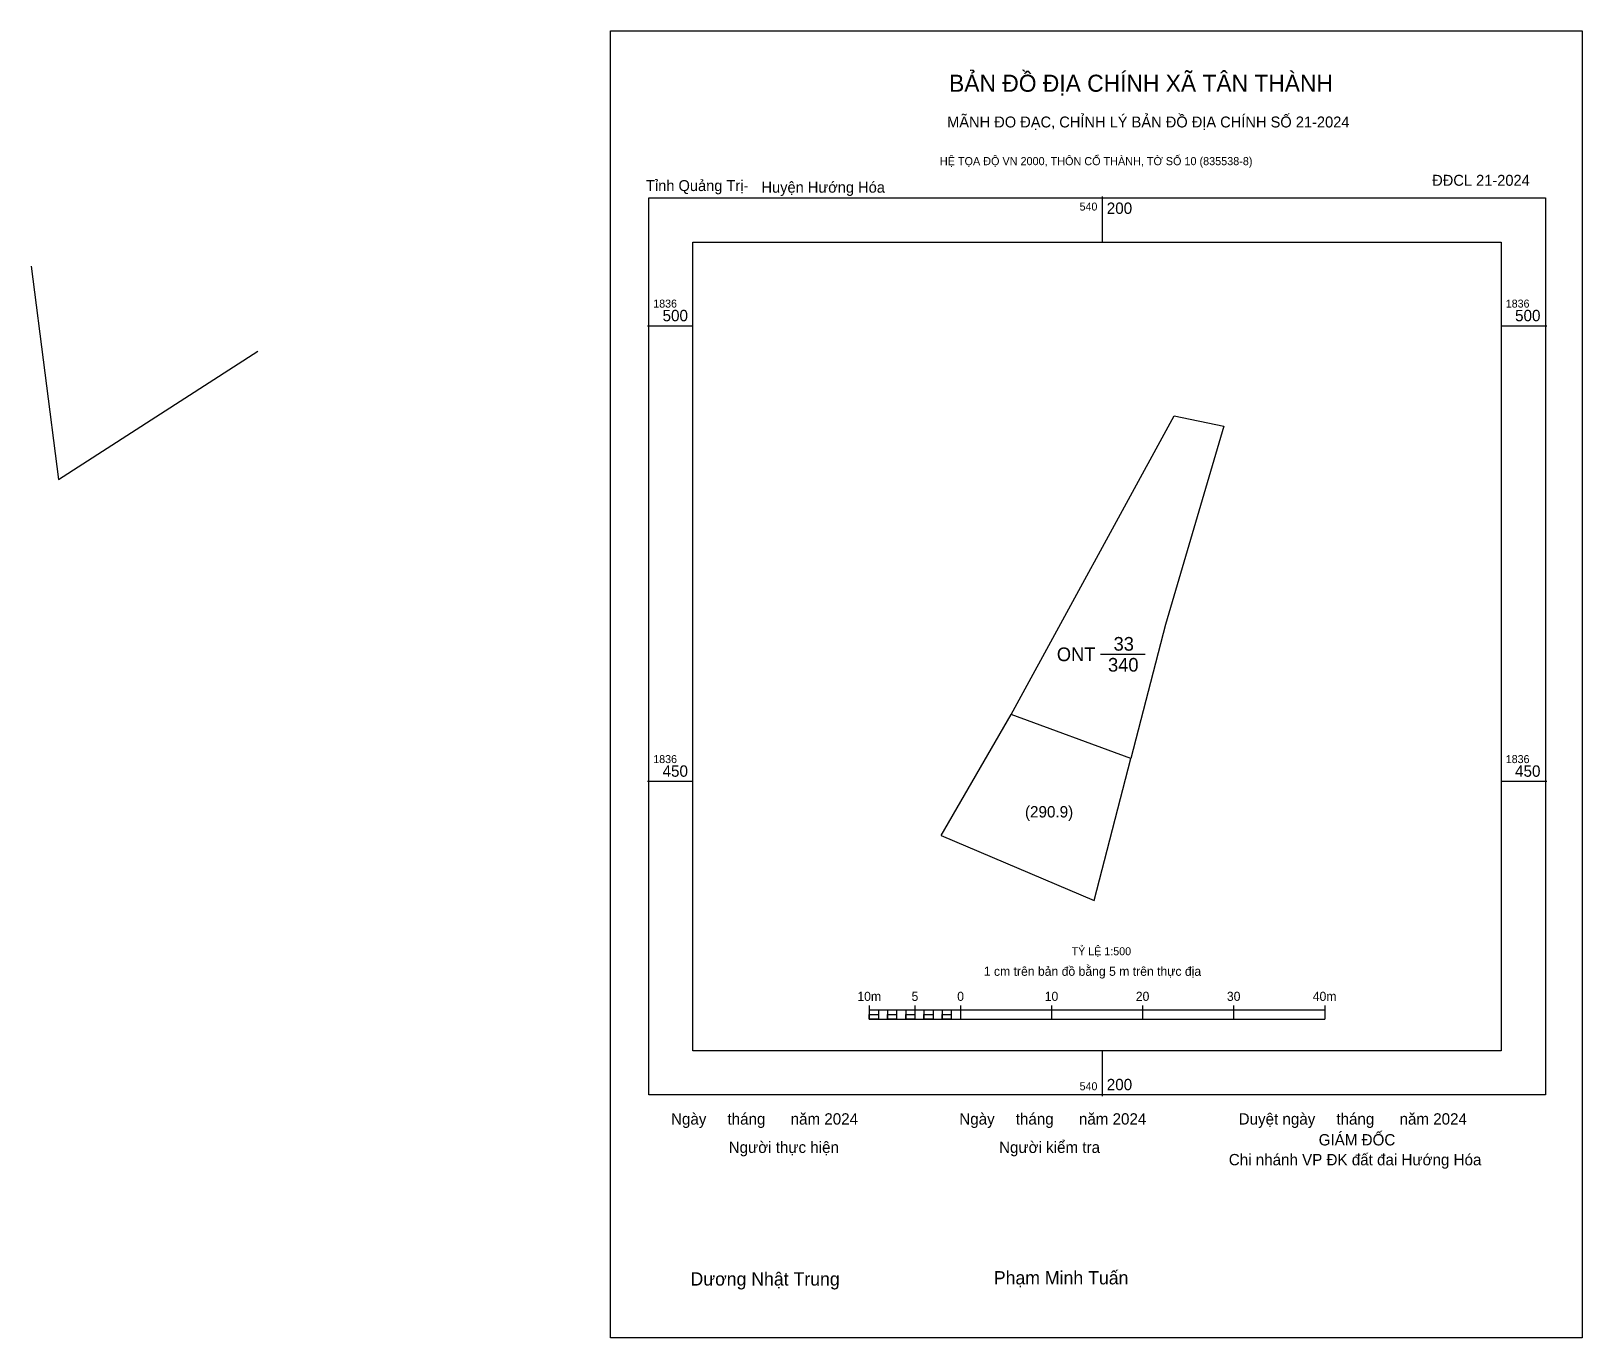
# Model space of a CAD drawing. Extents: x 540082 to 540253, y 1836389 to 1836532.
import ezdxf

# ---------------------------------------------------------------- set-up
doc = ezdxf.new("R2010")
doc.units = 0
for name, color, linetype in [('Level 10', 7, 'Continuous'), ('Level 13', 7, 'Continuous'), ('Level 15', 7, 'Continuous'), ('Level 27', 7, 'Continuous'), ('Level 6', 7, 'Continuous'), ('Level 62', 7, 'Continuous'), ('Level 63', 7, 'Continuous'), ('Level 9', 7, 'Continuous')]:
    doc.layers.add(name, color=color, linetype=linetype)

msp = doc.modelspace()

# ---------------------------------------------------------------- linework, layer by layer
at = {"layer": 'Level 10'}
for p, q in [((540190.01, 1836457.34), (540207.9, 1836490.13)), ((540207.9, 1836490.13), (540213.36, 1836488.97)), ((540213.36, 1836488.97), (540206.94, 1836467.23)), ((540206.94, 1836467.23), (540203.14, 1836452.49)), ((540199.81, 1836463.94), (540204.71, 1836463.94))]:
    msp.add_line(p, q, dxfattribs=at)
at = {"layer": 'Level 15'}
msp.add_lwpolyline([(540146, 1836532.36), (540252.68, 1836532.36), (540252.68, 1836388.9), (540146, 1836388.9)], close=True, dxfattribs=at)
at = {"layer": 'Level 27'}
for p, q in [((540207.9, 1836490.13), (540207.9, 1836490.13)), ((540213.36, 1836488.97), (540213.36, 1836488.98)), ((540190.01, 1836457.34), (540190, 1836457.34)), ((540203.14, 1836452.49), (540203.14, 1836452.49))]:
    msp.add_line(p, q, dxfattribs=at)
at = {"layer": 'Level 62'}
msp.add_lwpolyline([(540155.06, 1836509.19), (540243.81, 1836509.19), (540243.81, 1836420.43), (540155.06, 1836420.43)], close=True, dxfattribs=at)
at = {"layer": 'Level 63'}
for p, q in [((540200, 1836514.19), (540200, 1836509.19)), ((540150.06, 1836500), (540155.06, 1836500)), ((540243.81, 1836500), (540248.81, 1836500)), ((540150.06, 1836450), (540155.06, 1836450)), ((540243.81, 1836450), (540248.81, 1836450)), ((540174.43, 1836425.4), (540174.43, 1836423.9)), ((540174.43, 1836424.9), (540224.43, 1836424.9)), ((540175.43, 1836424.9), (540175.43, 1836423.9)), ((540176.43, 1836424.9), (540176.43, 1836423.9)), ((540177.43, 1836424.9), (540177.43, 1836423.9)), ((540178.43, 1836424.9), (540178.43, 1836423.9)), ((540179.43, 1836425.4), (540179.43, 1836423.9)), ((540179.43, 1836424.9), (540179.43, 1836423.9)), ((540180.43, 1836424.9), (540180.43, 1836423.9)), ((540181.43, 1836424.9), (540181.43, 1836423.9)), ((540182.43, 1836424.9), (540182.43, 1836423.9)), ((540183.43, 1836424.9), (540183.43, 1836423.9)), ((540184.43, 1836425.4), (540184.43, 1836423.9)), ((540184.43, 1836424.9), (540184.43, 1836423.9)), ((540194.43, 1836425.4), (540194.43, 1836423.9)), ((540204.43, 1836425.4), (540204.43, 1836423.9)), ((540214.43, 1836425.4), (540214.43, 1836423.9)), ((540224.43, 1836425.4), (540224.43, 1836423.9)), ((540174.43, 1836423.9), (540224.43, 1836423.9)), ((540200, 1836420.43), (540200, 1836415.43))]:
    msp.add_line(p, q, dxfattribs=at)
for points in [[(540150.21, 1836514.03), (540248.66, 1836514.03), (540248.66, 1836415.59), (540150.21, 1836415.59)], [(540174.43, 1836424.4), (540175.43, 1836424.4), (540175.43, 1836423.9), (540174.43, 1836423.9)], [(540174.43, 1836424.4), (540175.43, 1836424.4), (540175.43, 1836423.9), (540174.43, 1836423.9)], [(540176.43, 1836424.4), (540177.43, 1836424.4), (540177.43, 1836423.9), (540176.43, 1836423.9)], [(540178.43, 1836424.4), (540179.43, 1836424.4), (540179.43, 1836423.9), (540178.43, 1836423.9)], [(540180.43, 1836424.4), (540181.43, 1836424.4), (540181.43, 1836423.9), (540180.43, 1836423.9)], [(540182.43, 1836424.4), (540183.43, 1836424.4), (540183.43, 1836423.9), (540182.43, 1836423.9)]]:
    msp.add_lwpolyline(points, close=True, dxfattribs=at)
at = {"layer": 'Level 9'}
for p, q in [((540082.39, 1836506.54), (540085.41, 1836483.14)), ((540085.41, 1836483.14), (540107.29, 1836497.23)), ((540182.32, 1836444.07), (540190.01, 1836457.34)), ((540203.14, 1836452.49), (540190.01, 1836457.34)), ((540199.13, 1836436.93), (540203.14, 1836452.49)), ((540182.32, 1836444.07), (540199.13, 1836436.93))]:
    msp.add_line(p, q, dxfattribs=at)

# ---------------------------------------------------------------- texts
at = {"layer": 'Level 13'}
for s, p in [('33', (540201.25, 1836464.34)), ('ONT', (540195.02, 1836463.19)), ('340', (540200.64, 1836462.04))]:
    msp.add_text(s, height=1.5, dxfattribs=at).set_placement(p)
at = {"layer": 'Level 6'}
msp.add_text('TỶ LỆ 1:500', height=0.879, dxfattribs=at).set_placement((540196.64, 1836430.91))
at = {"layer": 'Level 63'}
for s, height, p in [('BẢN ĐỒ ĐỊA CHÍNH XÃ TÂN THÀNH', 1.8718, (540183.19, 1836525.69)), ('MÃNH ĐO ĐẠC, CHỈNH LÝ BẢN ĐỒ ĐỊA CHÍNH SỐ 21-2024', 1.2011, (540182.97, 1836521.77)), ('HỆ TỌA ĐỘ VN 2000, THÔN CỔ THÀNH, TỜ SỐ 10 (835538-8)', 0.8891, (540182.18, 1836517.63)), ('540', 0.875, (540197.52, 1836512.65)), ('200', 1.25, (540200.5, 1836512.28)), ('1836', 0.875, (540150.71, 1836502)), ('1836', 0.875, (540244.31, 1836502)), ('500', 1.25, (540151.73, 1836500.5)), ('500', 1.25, (540245.33, 1836500.5)), ('1836', 0.875, (540150.71, 1836452)), ('450', 1.25, (540151.73, 1836450.5)), ('1836', 0.875, (540244.31, 1836452)), ('450', 1.25, (540245.33, 1836450.5)), ('1 cm trên bản đồ bằng 5 m trên thực địa', 1, (540187, 1836428.65)), ('10m', 1, (540173.12, 1836425.9)), ('5', 1, (540179.07, 1836425.9)), ('0', 1, (540184.08, 1836425.9)), ('10', 1, (540193.69, 1836425.9)), ('20', 1, (540203.69, 1836425.9)), ('30', 1, (540213.69, 1836425.9)), ('40m', 1, (540223.12, 1836425.9)), ('540', 0.875, (540197.52, 1836416.09)), ('200', 1.25, (540200.5, 1836416.09)), ('Ngày     tháng      năm 2024', 1.2442, (540152.66, 1836412.32)), ('Ngày     tháng      năm 2024', 1.2442, (540184.31, 1836412.32)), ('Duyệt ngày     tháng      năm 2024', 1.2442, (540214.98, 1836412.32)), ('GIÁM ĐỐC', 1.244, (540223.77, 1836410.03)), ('Người thực hiện', 1.2442, (540158.99, 1836409.21)), ('Người kiểm tra', 1.2442, (540188.68, 1836409.21)), ('Chi nhánh VP ĐK đất đai Hướng Hóa', 1.2442, (540213.9, 1836407.85)), ('Dương Nhật Trung', 1.4512, (540154.8, 1836394.65)), ('Phạm Minh Tuấn', 1.4512, (540188.1, 1836394.78))]:
    msp.add_text(s, height=height, dxfattribs=at).set_placement(p)
at = {"layer": 'Level 9'}
for s, height, p in [('ĐĐCL 21-2024', 1.2011, (540236.23, 1836515.37)), ('Tỉnh Quảng Trị-', 1.2011, (540149.91, 1836514.79)), ('Huyện Hướng Hóa', 1.2011, (540162.59, 1836514.61)), ('(290.9)', 1.25, (540191.52, 1836446.03))]:
    msp.add_text(s, height=height, dxfattribs=at).set_placement(p)

doc.saveas('drawing.dxf')
